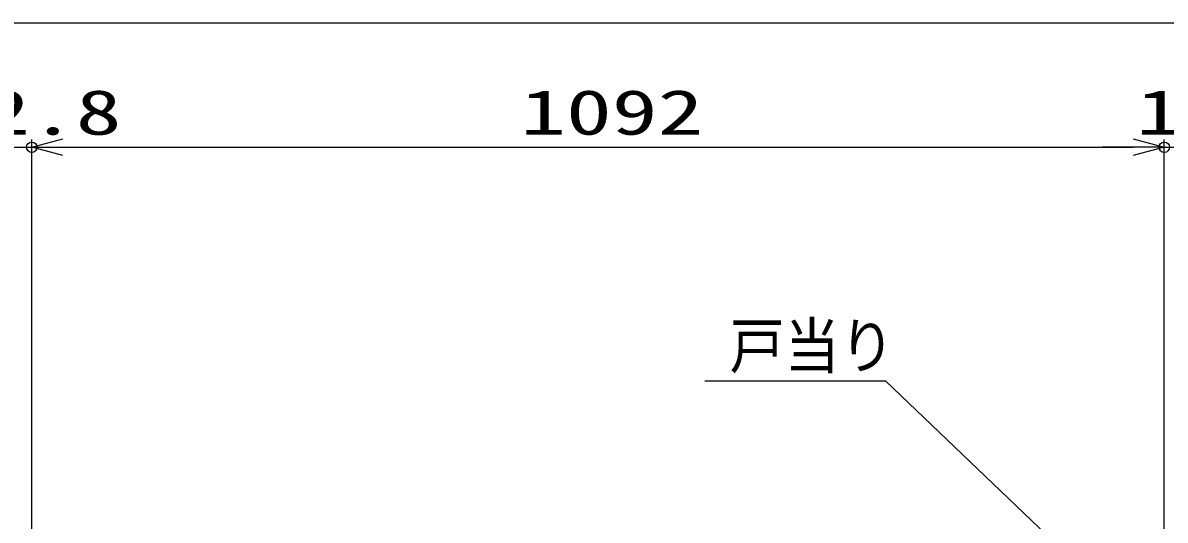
# Model space of a CAD drawing. Units: millimetres, scale not verified. Extents: x -4455 to 4455, y -3150 to 3150.
# Drawn here: x 428 to 1530, y 241 to 720 of the extents above; entities that cross this region are included whole.
import ezdxf
from ezdxf.enums import TextEntityAlignment as Align

# ---------------------------------------------------------------- set-up
doc = ezdxf.new("R2010")
doc.units = ezdxf.units.MM
doc.header["$LTSCALE"] = 20
doc.header["$PDMODE"] = 32
doc.header["$PDSIZE"] = 10
doc.linetypes.add('USER2', pattern=[0.375, 0.25, -0.125])
doc.layers.add('0-0_0', color=3, linetype='USER2', lineweight=25)
doc.layers.add('0-2_寸法線', color=4, linetype='Continuous', lineweight=25)
doc.layers.add('0-3_DEFPOINTS', color=7, linetype='Continuous')
doc.styles.add('ＭＳ ゴシック', font='')
doc.styles.get('ＭＳ ゴシック').set_extended_font_data('MS Gothic')

# ---------------------------------------------------------------- blocks, each defined once
blk = doc.blocks.new('_Open30')
at = {"layer": '0-0_0', "color": 4, "linetype": 'Continuous'}
blk.add_line((0, 0), (-20, 0), dxfattribs=at)
blk.add_lwpolyline([(-20, 5.36), (0, 0), (-20, -5.36)], dxfattribs=at)

msp = doc.modelspace()

# ---------------------------------------------------------------- linework, layer by layer
at = {"layer": '0-2_寸法線'}
for p, q in [((394.02, 720.47), (2674.02, 720.47)), ((437.02, 167.26), (437.02, 607.97)), ((437.02, 167.26), (437.02, 607.97)), ((1529.02, 167.26), (1529.02, 607.97)), ((1529.02, 167.26), (1529.02, 607.97)), ((394.27, 600.47), (437.02, 600.47)), ((467.02, 600.47), (497.02, 600.47)), ((467.02, 600.47), (1499.02, 600.47)), ((1499.02, 600.47), (1469.02, 600.47)), ((1529.02, 600.47), (1539.02, 600.47))]:
    msp.add_line(p, q, dxfattribs=at)
msp.add_lwpolyline([(1085.91, 375.25), (1260.26, 375.25), (1497.08, 148.47)], dxfattribs=at)
at = {"layer": '0-3_DEFPOINTS'}
for p in [(437.02, 600.47), (1529.02, 600.47)]:
    msp.add_point(p, dxfattribs=at)

# ---------------------------------------------------------------- block references
at = {"layer": '0-2_寸法線', "xscale": 1.5, "yscale": 1.5, "rotation": 180}
msp.add_blockref('_Open30', (437.02, 600.47), dxfattribs=at)
msp.add_blockref('_Open30', (437.02, 600.47), dxfattribs=at)
at = {"layer": '0-2_寸法線', "xscale": 1.5, "yscale": 1.5}
msp.add_blockref('_Open30', (1529.02, 600.47), dxfattribs=at)
msp.add_blockref('_Open30', (1529.02, 600.47), dxfattribs=at)

# ---------------------------------------------------------------- texts
at = {"layer": '0-2_寸法線', "color": 2, "style": 'ＭＳ ゴシック'}
for s, width, p in [('42.8', 1.5, (347.07, 599.64)), ('1092', 1.5, (908.02, 599.64)), ('10', 1.5, (1501.88, 599.64)), ('戸当り', 0.9, (1109.76, 374.42))]:
    msp.add_text(s, height=43.26, dxfattribs=dict(at, width=width)).set_placement(p, align=Align.BOTTOM_LEFT)

doc.saveas('drawing.dxf')
